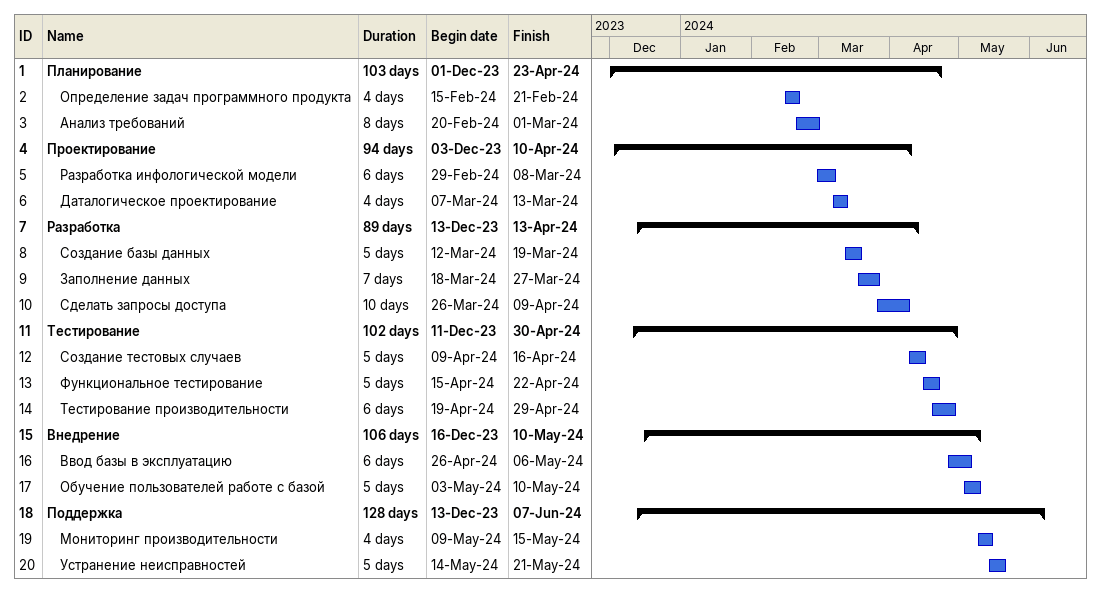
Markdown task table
| ID | Level | Task | Duration | Start | Finish |
|---|---|---|---|---|---|
| 1 | 1 | **Планирование** | 103d | 2023-12-01 | 2024-04-23 |
| 2 | 2 | Определение задач программного продукта | 4d | 2024-02-15 | 2024-02-21 |
| 3 | 2 | Анализ требований | 8d | 2024-02-20 | 2024-03-01 |
| 4 | 1 | **Проектирование** | 94d | 2023-12-03 | 2024-04-10 |
| 5 | 2 | Разработка инфологической модели | 6d | 2024-02-29 | 2024-03-08 |
| 6 | 2 | Даталогическое проектирование | 4d | 2024-03-07 | 2024-03-13 |
| 7 | 1 | **Разработка** | 89d | 2023-12-13 | 2024-04-13 |
| 8 | 2 | Создание базы данных | 5d | 2024-03-12 | 2024-03-19 |
| 9 | 2 | Заполнение данных | 7d | 2024-03-18 | 2024-03-27 |
| 10 | 2 | Сделать запросы доступа | 10d | 2024-03-26 | 2024-04-09 |
| 11 | 1 | **Тестирование** | 102d | 2023-12-11 | 2024-04-30 |
| 12 | 2 | Создание тестовых случаев | 5d | 2024-04-09 | 2024-04-16 |
| 13 | 2 | Функциональное тестирование | 5d | 2024-04-15 | 2024-04-22 |
| 14 | 2 | Тестирование производительности | 6d | 2024-04-19 | 2024-04-29 |
| 15 | 1 | **Внедрение** | 106d | 2023-12-16 | 2024-05-10 |
| 16 | 2 | Ввод базы в эксплуатацию | 6d | 2024-04-26 | 2024-05-06 |
| 17 | 2 | Обучение пользователей работе с базой | 5d | 2024-05-03 | 2024-05-10 |
| 18 | 1 | **Поддержка** | 128d | 2023-12-13 | 2024-06-07 |
| 19 | 2 | Мониторинг производительности | 4d | 2024-05-09 | 2024-05-15 |
| 20 | 2 | Устранение неисправностей | 5d | 2024-05-14 | 2024-05-21 |
